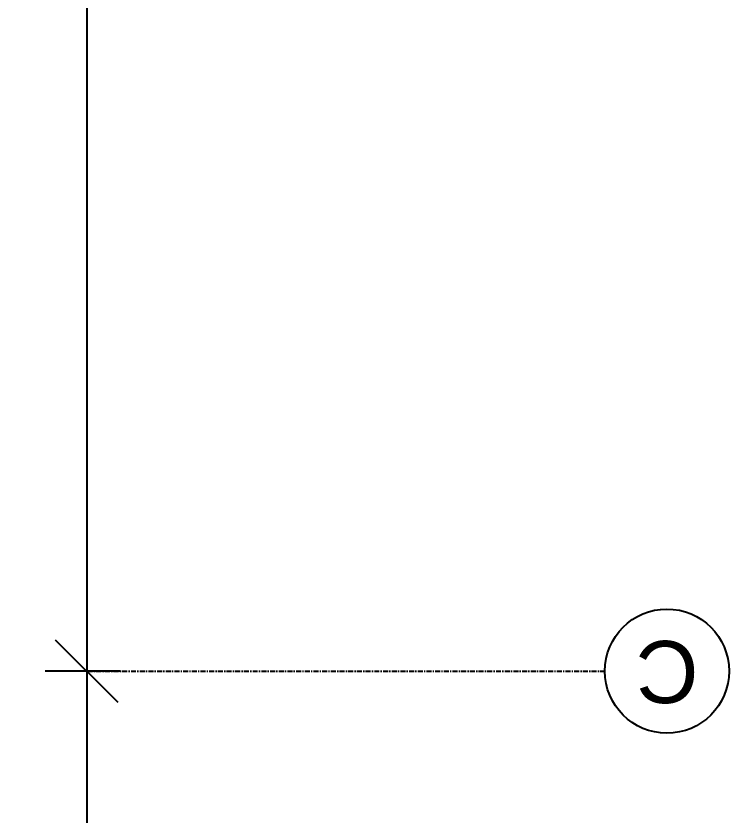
# Model space of a CAD drawing. Extents: x -5566 to 5867, y -120 to 4683.
# Drawn here: x -1877.3 to -1705, y 2558 to 2751.3 of the extents above; entities that cross this region are included whole.
import ezdxf

# ---------------------------------------------------------------- set-up
doc = ezdxf.new("R2010")
doc.units = 0
doc.linetypes.add('GRID_LINE', pattern=[2.1, 1.2, -0.3, 0.3, -0.3])
doc.layers.get('0').update_dxf_attribs({"linetype": 'CONTINUOUS'})
doc.layers.get('DEFPOINTS').update_dxf_attribs({"linetype": 'CONTINUOUS'})
for name, color, linetype in [('A-ANNO-DIMS', 211, 'CONTINUOUS'), ('S-GRID', 1, 'CONTINUOUS'), ('S-GRID-IDEN', 1, 'CONTINUOUS')]:
    doc.layers.add(name, color=color, linetype=linetype)
doc.styles.add('ARIAL', font='arial.ttf', dxfattribs={"height": 12.5})
doc.styles.add('ARIAL_1', font='arial.ttf', dxfattribs={"height": 15})
doc.dimstyles.new('100_200_2_5MM_ARIAL_CM', dxfattribs={"dimscale": 30.48, "dimtxt": 12.753242, "dimasz": 0.492126, "dimexe": 0.328084, "dimexo": 0.0625, "dimgap": 0.082021, "dimtad": 1, "dimdec": 0, "dimzin": 0, "dimtxsty": 'ARIAL', "dimblk1": 'OBLIQUE', "dimblk2": 'OBLIQUE', "dimsah": 1, "dimcen": 0.09, "dimdle": 0.328084, "dimazin": 3, "dimtfac": 1, "dimtdec": 4, "dimtix": 1, "dimtmove": 0, "dimatfit": 3, "dimtvp": 1, "dimtolj": 1, "dimtzin": 0})

# ---------------------------------------------------------------- blocks, each defined once
blk = doc.blocks.new('GRID_-_AR_GRID_HEAD_-_CIRC')
at = {"layer": 'S-GRID-IDEN'}
blk.add_circle((0, 0), 0.3, dxfattribs=at)
blk = doc.blocks.new('_OBLIQUE')
at = {"color": 0, "linetype": 'BYBLOCK'}
blk.add_line((-0.5, -0.5), (0.5, 0.5), dxfattribs=at)
blk = doc.blocks.new('DIMBLOCK60-LEVEL__9_00')
at = {"layer": 'A-ANNO-DIMS', "color": 0}
for p, q in [((-1860.21, 3402.99), (-1860.21, 2582.99)), ((-1852.11, 3392.99), (-1870.21, 3392.99)), ((-1852.11, 2592.99), (-1870.21, 2592.99))]:
    blk.add_line(p, q, dxfattribs=at)
at = {"layer": 'DEFPOINTS', "color": 0}
for p in [(-1850.21, 3392.99), (-1860.21, 2592.99), (-1850.21, 2592.99)]:
    blk.add_point(p, dxfattribs=at)
at = {"layer": 'A-ANNO-DIMS', "color": 0, "xscale": 15, "yscale": 15, "zscale": 15}
for p, rotation in [((-1860.21, 3392.99), 90), ((-1860.21, 2592.99), 270)]:
    blk.add_blockref('_OBLIQUE', p, dxfattribs=dict(at, rotation=rotation))
at = {"layer": 'A-ANNO-DIMS', "color": 0, "insert": (-1869.09, 2992.99), "char_height": 12.5, "width": 34.6103, "attachment_point": 5, "rotation": 90, "style": 'ARIAL'}
blk.add_mtext('\\A1;800', dxfattribs=at)
blk = doc.blocks.new('DIMBLOCK61-LEVEL__9_00')
at = {"layer": 'A-ANNO-DIMS', "color": 0}
for p, q in [((-1860.21, 2602.99), (-1860.21, 1782.99)), ((-1852.11, 2592.99), (-1870.21, 2592.99)), ((-1852.11, 1792.99), (-1870.21, 1792.99))]:
    blk.add_line(p, q, dxfattribs=at)
at = {"layer": 'DEFPOINTS', "color": 0}
for p in [(-1850.21, 2592.99), (-1860.21, 1792.99), (-1850.21, 1792.99)]:
    blk.add_point(p, dxfattribs=at)
at = {"layer": 'A-ANNO-DIMS', "color": 0, "xscale": 15, "yscale": 15, "zscale": 15}
for p, rotation in [((-1860.21, 2592.99), 90), ((-1860.21, 1792.99), 270)]:
    blk.add_blockref('_OBLIQUE', p, dxfattribs=dict(at, rotation=rotation))
at = {"layer": 'A-ANNO-DIMS', "color": 0, "insert": (-1869.09, 2192.99), "char_height": 12.5, "width": 34.6103, "attachment_point": 5, "rotation": 90, "style": 'ARIAL'}
blk.add_mtext('\\A1;800', dxfattribs=at)

msp = doc.modelspace()

# ---------------------------------------------------------------- linework, layer by layer
at = {"layer": 'S-GRID', "linetype": 'GRID_LINE'}
msp.add_line((-1860, 2592.99), (-1735, 2592.99), dxfattribs=at)

# ---------------------------------------------------------------- block references
at = {"layer": 'S-GRID-IDEN', "xscale": 49.99999999999998, "yscale": 49.99999999999998, "zscale": 49.99999999999998, "rotation": 270}
msp.add_blockref('GRID_-_AR_GRID_HEAD_-_CIRC', (-1720, 2592.99), dxfattribs=at)

# ---------------------------------------------------------------- texts
at = {"layer": 'S-GRID-IDEN', "insert": (-1712.35, 2585.28), "char_height": 15, "width": 18.4388, "attachment_point": 1, "rotation": 180, "style": 'ARIAL_1'}
msp.add_mtext('C', dxfattribs=at)

# ---------------------------------------------------------------- dimensions: what is measured, and where the dimension line sits
at = {"layer": 'A-ANNO-DIMS'}
for base, p1, p2, picture, middle in [((-1860.21, 2592.99), (-1850.21, 3392.99), (-1850.21, 2592.99), 'DIMBLOCK60-LEVEL__9_00', (-1869.09, 2992.99)), ((-1860.21, 1792.99), (-1850.21, 2592.99), (-1850.21, 1792.99), 'DIMBLOCK61-LEVEL__9_00', (-1869.09, 2192.99))]:
    dim = msp.add_linear_dim(base=base, p1=p1, p2=p2, angle=270, dimstyle='100_200_2_5MM_ARIAL_CM', override={"dimpost": '<>', "dimfxl": 800}, dxfattribs=at)
    dim.commit()
    dim.dimension.update_dxf_attribs({"geometry": picture, "text_midpoint": middle})

doc.saveas('drawing.dxf')
